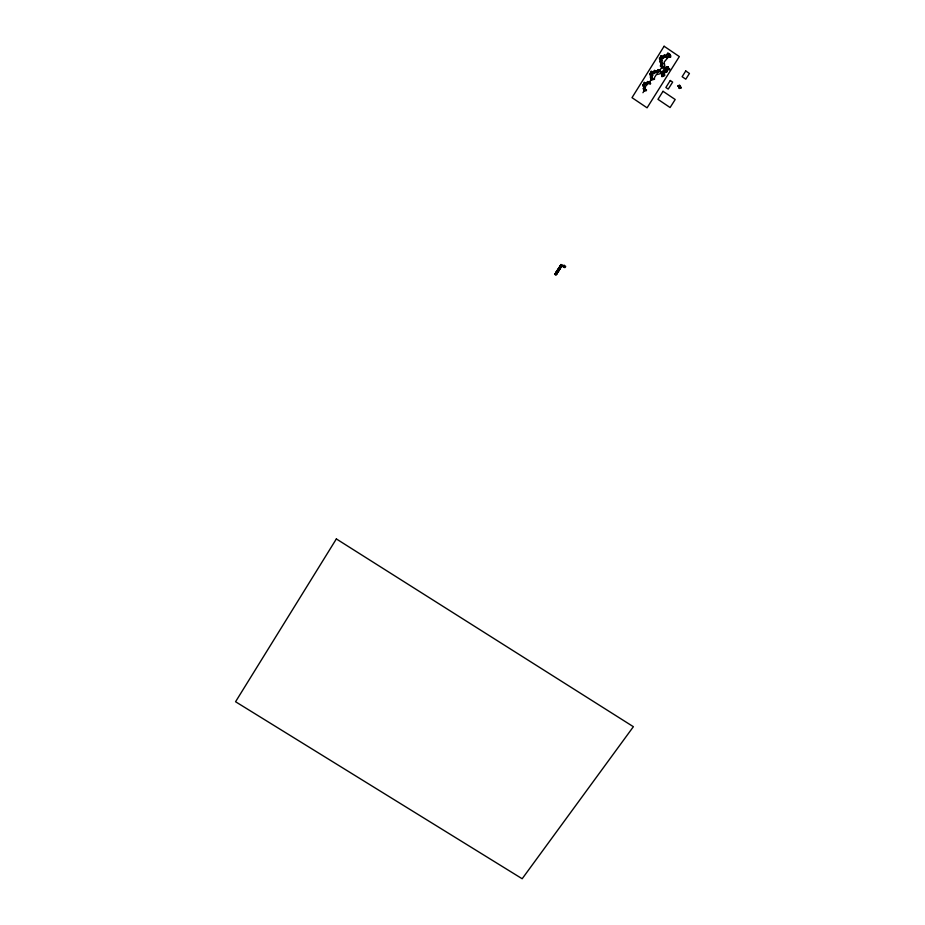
<?xml version="1.0" encoding="UTF-8"?>
<svg xmlns="http://www.w3.org/2000/svg" width="925" height="925" viewBox="0 0 925 925"><rect width="100%" height="100%" fill="white"/><g stroke="black" fill="none" stroke-linecap="round" stroke-linejoin="round"><path stroke-width="1.39" d="M644.713 82.973L645.696 82.973L643.58 86.36L643.176 85.435M643.361 85.146L644.54 83.262L643.765 82.938L644.205 82.244L644.817 82.718M650.275 74.081L651.466 72.173M650.055 74.335L650.495 75.307L652.634 71.896L651.639 71.896M661.352 56.356L662.346 56.367L660.196 59.79L659.791 58.853M659.976 58.564L661.132 56.622M643.557 85.031L642.759 84.545L642.968 85.678M643.719 85.377L644.887 83.504M650.645 74.312L651.813 72.427M660.346 58.795L661.525 56.899M643.916 86.372L644.054 87.505M645.812 83.273L646.263 82.533L646.899 82.961L646.448 83.817M650.969 76.451L650.344 76.023L650.842 75.307M652.738 72.185L653.2 71.456L653.836 71.884L653.374 72.74M660.543 59.801L660.034 60.518L660.67 60.946M662.45 56.656L662.913 55.916L663.549 56.344L663.086 57.211M644.193 86.291L644.598 85.713M645.419 84.129L646.078 83.713M651.524 74.636L651.304 75.364M660.808 59.72L661.225 59.131M662.057 57.523L662.728 57.107M645.708 84.036L645.523 83.077M662.346 57.431L662.161 56.46M644.54 88.765L643.499 88.118L643.707 89.251M646.286 83.713L647.234 84.233L646.737 85.019L645.026 83.863M651.327 75.642L652.229 76.255L652.726 75.457L651.015 74.301M653.212 72.636L654.172 73.156L653.674 73.954L651.952 72.786M653.721 71.873L654.588 70.392L655.235 70.832L654.599 70.462M662.924 57.107L663.884 57.628L663.387 58.425L661.664 57.269M663.445 56.332L664.312 54.852L664.925 55.327M643.557 88.222L644.621 86.73M650.472 77.168L651.547 75.665M660.161 61.663L661.248 60.16M643.916 89.008L644.32 89.933L645.372 88.245L643.511 88.187M647.986 82.498L647.35 83.423L648.09 83.921L649.153 82.221L648.159 82.221M650.83 77.954L651.235 78.891L652.298 77.191L651.558 76.694L651.003 77.665M660.519 62.461L660.924 63.409L661.999 61.697L660.103 61.57L660.311 62.703M645.292 87.239L644.459 86.626L645.303 87.308L645.8 86.522L644.089 85.366M654.877 72.242L655.282 71.664M661.918 60.68L661.086 60.056L661.93 60.749L662.439 59.952L660.716 58.784M644.459 88.95L644.794 88.349M651.373 77.908L651.767 77.284M661.074 62.414L661.456 61.79M664.347 56.968L665.006 56.136M642.933 92.708L644.656 89.945M649.257 82.51L651.57 78.902M656.195 71.422L656.657 70.693L657.293 71.121M661.398 64.553L660.762 64.126L661.271 63.409M665.931 55.882L667.827 52.933L670.105 54.413L669.596 55.13M645.326 89.286L645.118 90.002M648.864 83.366L649.523 82.961M652.252 78.232L652.032 78.949M655.802 72.289L657.756 70.277M661.953 62.738L661.733 63.467M645.372 89.598L644.367 89.679M649.153 83.285L648.968 82.313M656.091 72.196L655.918 71.237M661.988 63.062L660.982 63.131M665.827 56.668L666.301 56.136L665.098 55.153M649.732 82.949L650.68 83.47L650.183 84.267L648.483 83.111M652.067 79.238L652.957 79.839L653.455 79.041L651.743 77.885M656.669 71.873L657.629 72.393L657.132 73.191L655.42 72.023M662.393 66.461L662.288 67.305L660.357 65.941L660.797 65.247L661.837 65.895M661.757 63.744L662.658 64.357L663.156 63.559L661.444 62.391M666.405 56.332L667.364 56.853L666.856 57.662L665.144 56.494M645.777 89.644L645.083 89.343M649.893 83.065L649.708 81.782M652.275 79.261L651.709 80.036L651.073 79.608M660.855 65.34L661.976 63.767M662.369 63.143L661.699 62.796M666.567 56.437L666.393 55.142M669.11 54.795L668.208 54.182L667.7 54.98L669.423 56.148M658.6 70.3L659.594 70.3L658.519 72.011L657.779 71.514L658.38 70.554M661.167 66.103L661.618 67.074L662.682 65.363L661.942 64.866L661.387 65.848M662.207 65.097L661.757 66.08L662.103 65.467M658.288 71.583L658.773 70.843L658.38 71.422M669.469 53.974L669.053 54.876L668.22 54.251M659.698 70.601L661.953 67.086M662.635 66.415L662.427 67.132M654.507 79.434L654.426 77.642L656.276 74.705L661.363 73.445L661.988 72.451L663.144 73.237L662.184 74.763M659.594 71.375L660.068 70.843L658.866 69.872M660.173 71.04L661.121 71.56L660.623 72.358L658.912 71.202M669.954 55.199L664.173 62.033L665.029 67.617L666.462 67.953M660.334 71.156L660.161 69.861M669.122 56.968L669.793 56.136M669.584 57.281L670.163 56.367L669.596 57.35L668.868 56.853L669.943 55.13L670.683 55.639L669.272 54.899L669.157 55.743M666.925 67.039L666.382 67.687L668.128 68.681M664.254 71.456L663.341 72.925L662.184 72.138L664.844 67.907L666 68.693L664.763 70.809M662.601 75.48L661.965 76.578L663.052 76.347M662.774 75.168L663.919 73.352L664.67 73.861L664.069 74.809M665.121 71.479L664.474 72.578L665.561 72.347M666.913 71.768L666.254 71.329L666.925 71.838L667.191 69.849L666.439 69.34L665.48 71.237M667.492 67.49L668.07 66.704L668.243 67.872M662.034 76.567L662.554 75.943M662.763 75.584L661.872 75.087M663.167 74.89L663.468 74.162M664.543 72.566L665.063 71.942M665.283 71.583L664.52 70.867M665.676 70.89L665.988 70.15M667.237 68.265L667.711 67.513M667.503 68.219L668.486 68.115M662.797 76.174L663.722 75.688L662.127 74.601L661.629 75.388L662.531 75.989M665.306 72.173L666.243 71.688L664.636 70.601L664.15 71.375L665.04 71.988M667.642 68.6L667.734 67.791M668.197 67.837L668.081 66.773M663.468 75.642L663.422 74.59M666.046 71.676L665.931 70.578M667.931 69.803L668.428 68.866M668.983 68.82L668.544 67.849L667.468 69.56L669.353 69.687L669.157 68.543M669.353 69.687L669.804 68.982M561.059 264.515L563.267 266.123L561.012 264.562L554.792 274.367L556.064 275.06L562.157 265.394M556.33 272.54L556.781 271.858M557.891 270.088L557.706 270.389M558.712 268.955L558.781 268.655M556.214 273.245L556.711 272.678M557.659 270.967L556.653 272.563M557.902 270.331L558.989 269.059M559.232 268.481L559.983 267.51M555.416 274.702L555.763 274.124M563.487 266.782L564.331 265.452L563.695 266.446M677.84 86.21L678.222 85.597M678.626 86.407L679.019 87.343L680.095 85.643L679.366 85.146L678.8 86.129M679.644 85.401L679.17 86.36M563.152 266.365L563.903 265.174L565.637 266.319C565.603 270.32 559.394 263.278 563.568 266.643M679.921 86.603L679.829 87.401M680.048 86.684L679.69 87.574L679.077 87.077M679.852 87.69L680.326 86.938M679.482 88.418L679.366 87.355L678.857 88.06L679.493 88.488L680.072 87.713M680.603 88.072L681.182 87.517L679.436 86.511M556.538 274.251L555.358 273.476L556.584 274.205M557.983 271.996L556.85 271.164M557.659 272.505L556.526 271.684M557.428 272.875L556.249 272.1M558.781 270.748L557.636 269.927M556.041 273.719L561.521 265.036M558.307 271.476L557.139 270.655L557.995 270.667M559.428 269.718L558.238 268.932M559.105 270.239L557.868 269.499L558.446 269.73M560.215 268.47L559.082 267.649L559.613 268.077M556.422 271.823L556.966 272.297M560.77 267.591L559.637 266.758M556.295 272.043L556.792 272.574M560.538 267.949L559.371 267.128M557.532 270.054L558.076 270.528M558.7 268.204L559.937 268.944L558.642 268.296M559.833 267.186L559.764 266.527M647.951 83.366L648.309 82.73M646.274 82.602L646.829 82.973L647.65 81.481L648.263 81.955M645.141 83.701L646.725 84.95M644.505 84.129L644.112 84.765M643.904 84.175L644.644 84.672M643.916 84.244L644.482 84.834M644.355 85.759L644.251 86.603L642.91 85.852M643.638 86.106L644.39 86.43M644.656 87.817L645.257 88.338M645.003 88.846L646.529 90.095L646.043 90.881L645.199 90.199L644.794 91.078L644.158 90.65M643.129 88.8L643.731 89.205M661.456 56.101L660.843 55.627L660.404 56.321L661.04 56.853M661.768 57.281L663.375 58.356M661.132 57.523L660.739 58.171M660.531 57.581L661.271 58.078M660.427 58.61L659.375 57.951L659.583 59.096M660.97 59.188L660.866 60.021L659.525 59.281M660.253 59.524L661.005 59.847M667.653 67.594L666.809 66.901L666.312 67.698L668.023 68.855M661.965 64.935L662.52 65.536M662.127 66.068L663.849 67.224L663.341 68.022L662.497 67.328L662.08 68.219L661.456 67.791M666.451 69.41L667.006 70.034M660.427 65.929L661.028 66.334M658.704 70.046L658.091 69.572L657.652 70.265L658.623 71.017M659.375 70.462L661.063 71.583M664.092 74.59L664.832 75.168L664.404 75.838L663.745 75.33M679.54 86.349L681.251 87.505L680.754 88.291L679.91 87.598M662.138 74.671L663.664 75.7M678.823 86.002L678.21 85.528L678.407 86.649M655.097 71.133L656.091 71.133L655.027 72.832L654.218 71.075L655.12 71.849M654.357 72.323L655.004 72.763M651.905 71.468L653.108 72.439L652.414 72.878M651.743 71.641L651.131 71.156L650.691 71.861L651.663 72.612M652.414 72.058L654.102 73.168M651.431 73.052L651.027 73.688M650.83 73.098L651.57 73.595M650.298 73.954L649.685 73.48L649.882 74.613M650.911 74.474L652.657 75.468M651.154 74.89L651.165 75.538L650.553 75.041M651.454 77.712L650.414 77.064L650.622 78.197M651.998 78.29L651.905 79.122L651.281 78.625M647.211 82.175L647.858 82.707M669.237 54.945L669.885 55.407M670.556 55.835L670.752 56.98L669.712 56.321M665.607 55.754L667.295 56.876M664.821 55.593L665.815 55.593L664.74 57.304L664 56.807L664.601 55.847M663.872 55.558L664.844 56.309M336.353 538.928L235.563 701.74L522.174 878.75L633.382 726.703L336.353 538.928M664.104 46.25L632.006 97.668L647.084 107.82L679.332 56.575L664.104 46.25M663.028 91.297L657.964 99.345L670.093 107.531L675.192 99.518L663.028 91.297M670.278 80.498L665.873 87.493L668.232 89.089L672.648 82.105L670.278 80.498M685.76 70.971L682.13 76.706L685.795 79.192L689.437 73.457L685.76 70.971M556.422 274.471L555.185 273.742L556.422 274.471M557.243 273.199L556.075 272.366L557.243 273.199M556.919 273.707L555.636 273.025L556.919 273.707M558.596 271.071L557.312 270.377L558.596 271.071M559.706 269.302L558.423 268.62L559.706 269.302M561.059 267.175L559.822 266.435L561.059 267.175M561.672 266.203L560.388 265.51L561.672 266.203M561.382 266.666L560.099 265.972L561.382 266.666"/></g></svg>
